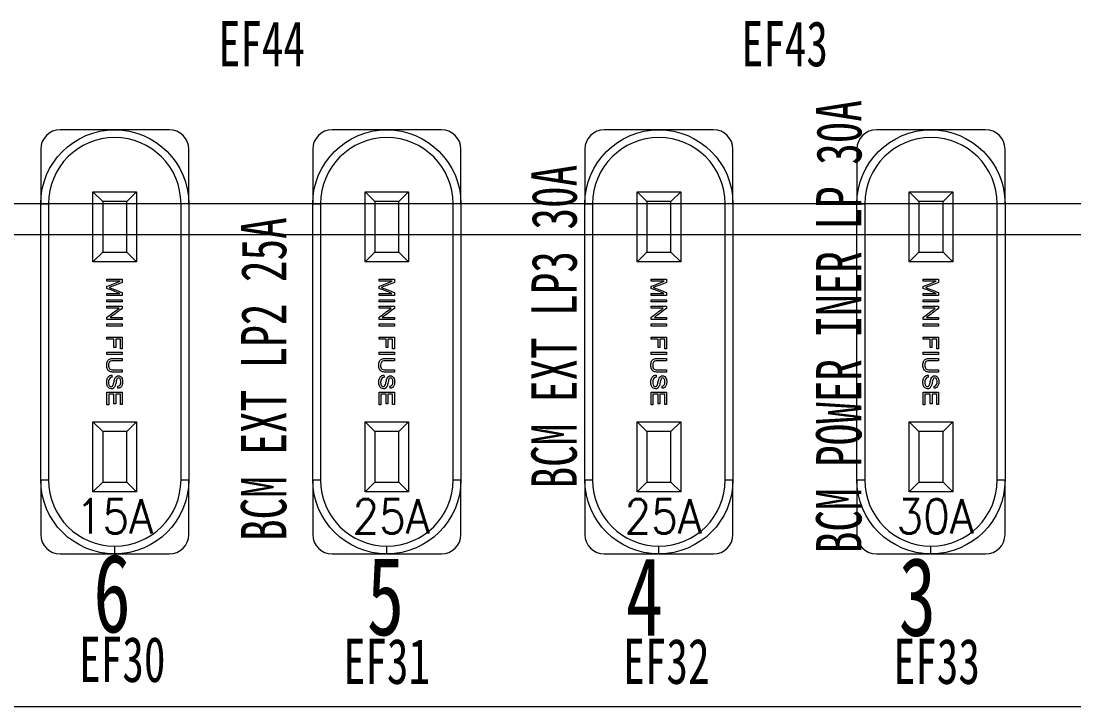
# Model space of a CAD drawing. Header units: inches. Extents: x 47316 to 59086, y 3141 to 11743.
# Drawn here: x 50740.5 to 50801.4, y 9934.3 to 9974 of the extents above; entities that cross this region are included whole.
import ezdxf
from ezdxf.enums import TextEntityAlignment as Align

# ---------------------------------------------------------------- set-up
doc = ezdxf.new("R2010")
doc.units = ezdxf.units.IN
doc.header["$MEASUREMENT"] = 0
doc.styles.add('MtX_romans_shx', font='romans.shx')
doc.styles.add('MtX_STSong', font='')
doc.styles.add('仿宋', font='仿宋_GB2312.ttf', dxfattribs={"width": 0.7})
doc.styles.get('MtX_STSong').set_extended_font_data('STSong')

msp = doc.modelspace()

# ---------------------------------------------------------------- linework, layer by layer
at = {"color": 0, "linetype": 'Continuous', "lineweight": 15}
for p, q in [((50745.889, 9967.728), (50742.727, 9967.728)), ((50749.05, 9967.728), (50745.889, 9967.728)), ((50761.639, 9967.728), (50758.477, 9967.728)), ((50764.8, 9967.728), (50761.639, 9967.728)), ((50777.389, 9967.728), (50774.227, 9967.728)), ((50780.55, 9967.728), (50777.389, 9967.728)), ((50793.139, 9967.728), (50789.977, 9967.728)), ((50796.3, 9967.728), (50793.139, 9967.728)), ((50741.602, 9966.603), (50741.602, 9963.442)), ((50750.175, 9963.442), (50750.175, 9966.603)), ((50757.352, 9966.603), (50757.352, 9963.442)), ((50765.925, 9963.442), (50765.925, 9966.603)), ((50773.102, 9966.603), (50773.102, 9963.442)), ((50781.675, 9963.442), (50781.675, 9966.603)), ((50788.852, 9966.603), (50788.852, 9963.442)), ((50797.425, 9963.442), (50797.425, 9966.603)), ((50744.629, 9964.128), (50747.149, 9964.128)), ((50744.629, 9960.078), (50744.629, 9964.128)), ((50745.191, 9963.565), (50744.629, 9964.128)), ((50747.149, 9964.128), (50746.586, 9963.565)), ((50747.149, 9964.128), (50747.149, 9960.078)), ((50760.379, 9964.128), (50762.899, 9964.128)), ((50760.379, 9960.078), (50760.379, 9964.128)), ((50760.941, 9963.565), (50760.379, 9964.128)), ((50762.899, 9964.128), (50762.336, 9963.565)), ((50762.899, 9964.128), (50762.899, 9960.078)), ((50776.129, 9964.128), (50778.649, 9964.128)), ((50776.129, 9960.078), (50776.129, 9964.128)), ((50776.691, 9963.565), (50776.129, 9964.128)), ((50778.649, 9964.128), (50778.086, 9963.565)), ((50778.649, 9964.128), (50778.649, 9960.078)), ((50791.879, 9964.128), (50794.399, 9964.128)), ((50791.879, 9960.078), (50791.879, 9964.128)), ((50792.441, 9963.565), (50791.879, 9964.128)), ((50794.399, 9964.128), (50793.836, 9963.565)), ((50794.399, 9964.128), (50794.399, 9960.078)), ((50741.602, 9947.444), (50741.602, 9963.442)), ((50741.602, 9963.442), (50742.052, 9963.442)), ((50742.052, 9963.442), (50742.052, 9947.444)), ((50745.191, 9963.565), (50745.191, 9960.64)), ((50746.586, 9963.565), (50745.191, 9963.565)), ((50746.586, 9960.64), (50746.586, 9963.565)), ((50749.725, 9947.444), (50749.725, 9963.442)), ((50750.175, 9963.442), (50750.175, 9947.444)), ((50757.352, 9947.444), (50757.352, 9963.442)), ((50757.352, 9963.442), (50757.802, 9963.442)), ((50757.802, 9963.442), (50757.802, 9947.444)), ((50760.941, 9963.565), (50760.941, 9960.64)), ((50762.336, 9963.565), (50760.941, 9963.565)), ((50762.336, 9960.64), (50762.336, 9963.565)), ((50765.475, 9947.444), (50765.475, 9963.442)), ((50765.925, 9963.442), (50765.925, 9947.444)), ((50773.102, 9947.444), (50773.102, 9963.442)), ((50773.102, 9963.442), (50773.552, 9963.442)), ((50773.552, 9963.442), (50773.552, 9947.444)), ((50776.691, 9963.565), (50776.691, 9960.64)), ((50778.086, 9963.565), (50776.691, 9963.565)), ((50778.086, 9960.64), (50778.086, 9963.565)), ((50781.225, 9947.444), (50781.225, 9963.442)), ((50781.675, 9963.442), (50781.675, 9947.444)), ((50788.852, 9947.444), (50788.852, 9963.442)), ((50788.852, 9963.442), (50789.302, 9963.442)), ((50789.302, 9963.442), (50789.302, 9947.444)), ((50792.441, 9963.565), (50792.441, 9960.64)), ((50793.836, 9963.565), (50792.441, 9963.565)), ((50793.836, 9960.64), (50793.836, 9963.565)), ((50796.975, 9947.444), (50796.975, 9963.442)), ((50797.425, 9963.442), (50797.425, 9947.444)), ((50745.191, 9960.64), (50744.629, 9960.078)), ((50745.191, 9960.64), (50746.586, 9960.64)), ((50747.149, 9960.078), (50746.586, 9960.64)), ((50760.941, 9960.64), (50760.379, 9960.078)), ((50760.941, 9960.64), (50762.336, 9960.64)), ((50762.899, 9960.078), (50762.336, 9960.64)), ((50776.691, 9960.64), (50776.129, 9960.078)), ((50776.691, 9960.64), (50778.086, 9960.64)), ((50778.649, 9960.078), (50778.086, 9960.64)), ((50792.441, 9960.64), (50791.879, 9960.078)), ((50792.441, 9960.64), (50793.836, 9960.64)), ((50794.399, 9960.078), (50793.836, 9960.64)), ((50747.149, 9960.078), (50744.629, 9960.078)), ((50762.899, 9960.078), (50760.379, 9960.078)), ((50778.649, 9960.078), (50776.129, 9960.078)), ((50794.399, 9960.078), (50791.879, 9960.078)), ((50745.191, 9950.245), (50744.629, 9950.808)), ((50744.629, 9946.758), (50744.629, 9950.808)), ((50744.629, 9950.808), (50747.149, 9950.808)), ((50747.149, 9950.808), (50746.586, 9950.245)), ((50747.149, 9950.808), (50747.149, 9946.758)), ((50760.941, 9950.245), (50760.379, 9950.808)), ((50760.379, 9946.758), (50760.379, 9950.808)), ((50760.379, 9950.808), (50762.899, 9950.808)), ((50762.899, 9950.808), (50762.336, 9950.245)), ((50762.899, 9950.808), (50762.899, 9946.758)), ((50776.691, 9950.245), (50776.129, 9950.808)), ((50776.129, 9946.758), (50776.129, 9950.808)), ((50776.129, 9950.808), (50778.649, 9950.808)), ((50778.649, 9950.808), (50778.086, 9950.245)), ((50778.649, 9950.808), (50778.649, 9946.758)), ((50792.441, 9950.245), (50791.879, 9950.808)), ((50791.879, 9946.758), (50791.879, 9950.808)), ((50791.879, 9950.808), (50794.399, 9950.808)), ((50794.399, 9950.808), (50793.836, 9950.245)), ((50794.399, 9950.808), (50794.399, 9946.758)), ((50745.191, 9950.245), (50745.191, 9947.32)), ((50746.586, 9950.245), (50745.191, 9950.245)), ((50746.586, 9947.32), (50746.586, 9950.245)), ((50760.941, 9950.245), (50760.941, 9947.32)), ((50762.336, 9950.245), (50760.941, 9950.245)), ((50762.336, 9947.32), (50762.336, 9950.245)), ((50776.691, 9950.245), (50776.691, 9947.32)), ((50778.086, 9950.245), (50776.691, 9950.245)), ((50778.086, 9947.32), (50778.086, 9950.245)), ((50792.441, 9950.245), (50792.441, 9947.32)), ((50793.836, 9950.245), (50792.441, 9950.245)), ((50793.836, 9947.32), (50793.836, 9950.245)), ((50741.602, 9947.444), (50742.052, 9947.444)), ((50741.602, 9947.444), (50741.602, 9944.283)), ((50749.725, 9947.444), (50750.175, 9947.444)), ((50750.175, 9944.283), (50750.175, 9947.444)), ((50757.352, 9947.444), (50757.802, 9947.444)), ((50757.352, 9947.444), (50757.352, 9944.283)), ((50765.475, 9947.444), (50765.925, 9947.444)), ((50765.925, 9944.283), (50765.925, 9947.444)), ((50773.102, 9947.444), (50773.552, 9947.444)), ((50773.102, 9947.444), (50773.102, 9944.283)), ((50781.225, 9947.444), (50781.675, 9947.444)), ((50781.675, 9944.283), (50781.675, 9947.444)), ((50788.852, 9947.444), (50789.302, 9947.444)), ((50788.852, 9947.444), (50788.852, 9944.283)), ((50796.975, 9947.444), (50797.425, 9947.444)), ((50797.425, 9944.283), (50797.425, 9947.444)), ((50745.191, 9947.32), (50744.629, 9946.758)), ((50747.149, 9946.758), (50744.629, 9946.758)), ((50745.191, 9947.32), (50746.586, 9947.32)), ((50747.149, 9946.758), (50746.586, 9947.32)), ((50760.941, 9947.32), (50760.379, 9946.758)), ((50762.899, 9946.758), (50760.379, 9946.758)), ((50760.941, 9947.32), (50762.336, 9947.32)), ((50762.899, 9946.758), (50762.336, 9947.32)), ((50776.691, 9947.32), (50776.129, 9946.758)), ((50778.649, 9946.758), (50776.129, 9946.758)), ((50776.691, 9947.32), (50778.086, 9947.32)), ((50778.649, 9946.758), (50778.086, 9947.32)), ((50792.441, 9947.32), (50791.879, 9946.758)), ((50794.399, 9946.758), (50791.879, 9946.758)), ((50792.441, 9947.32), (50793.836, 9947.32)), ((50794.399, 9946.758), (50793.836, 9947.32)), ((50742.727, 9943.158), (50745.889, 9943.158)), ((50745.889, 9943.158), (50745.889, 9943.608)), ((50745.889, 9943.158), (50749.05, 9943.158)), ((50758.477, 9943.158), (50761.639, 9943.158)), ((50761.639, 9943.158), (50761.639, 9943.608)), ((50761.639, 9943.158), (50764.8, 9943.158)), ((50774.227, 9943.158), (50777.389, 9943.158)), ((50777.389, 9943.158), (50777.389, 9943.608)), ((50777.389, 9943.158), (50780.55, 9943.158)), ((50789.977, 9943.158), (50793.139, 9943.158)), ((50793.139, 9943.158), (50793.139, 9943.608)), ((50793.139, 9943.158), (50796.3, 9943.158)), ((50978.955, 9934.293), (50565.517, 9934.293))]:
    msp.add_line(p, q, dxfattribs=at)
at = {"color": 0, "lineweight": 15}
for p, q in [((50873.655, 9963.444), (50672.888, 9963.444)), ((50873.655, 9961.644), (50671.088, 9961.644))]:
    msp.add_line(p, q, dxfattribs=at)
at = {"color": 0, "linetype": 'Continuous', "lineweight": 15, "extrusion": (0, 0, -1)}
for centre, start, end in [((-50745.889, 9963.442), 0, 180), ((-50761.639, 9963.442), 0, 180), ((-50777.389, 9963.442), 0, 180), ((-50793.139, 9963.442), 0, 180), ((-50745.889, 9947.444), 270, 0), ((-50745.889, 9947.444), 180, 270), ((-50761.639, 9947.444), 270, 0), ((-50761.639, 9947.444), 180, 270), ((-50777.389, 9947.444), 270, 0), ((-50777.389, 9947.444), 180, 270), ((-50793.139, 9947.444), 270, 0), ((-50793.139, 9947.444), 180, 270)]:
    msp.add_arc(centre, 4.286, start, end, dxfattribs=at)
at = {"color": 0, "linetype": 'Continuous', "lineweight": 15}
for centre, radius, start, end in [((50742.727, 9966.603), 1.125, 90, 180), ((50749.05, 9966.603), 1.125, 0, 90), ((50758.477, 9966.603), 1.125, 90, 180), ((50764.8, 9966.603), 1.125, 0, 90), ((50774.227, 9966.603), 1.125, 90, 180), ((50780.55, 9966.603), 1.125, 0, 90), ((50789.977, 9966.603), 1.125, 90, 180), ((50796.3, 9966.603), 1.125, 0, 90), ((50745.889, 9963.442), 3.836, 0, 180), ((50761.639, 9963.442), 3.836, 0, 180), ((50777.389, 9963.442), 3.836, 0, 180), ((50793.139, 9963.442), 3.836, 0, 180), ((50745.889, 9947.444), 3.836, 180, 270), ((50745.889, 9947.444), 3.836, 270, 0), ((50761.639, 9947.444), 3.836, 180, 270), ((50761.639, 9947.444), 3.836, 270, 0), ((50777.389, 9947.444), 3.836, 180, 270), ((50777.389, 9947.444), 3.836, 270, 0), ((50793.139, 9947.444), 3.836, 180, 270), ((50793.139, 9947.444), 3.836, 270, 0), ((50742.727, 9944.283), 1.125, 180, 270), ((50749.05, 9944.283), 1.125, 270, 0), ((50758.477, 9944.283), 1.125, 180, 270), ((50764.8, 9944.283), 1.125, 270, 0), ((50774.227, 9944.283), 1.125, 180, 270), ((50780.55, 9944.283), 1.125, 270, 0), ((50789.977, 9944.283), 1.125, 180, 270), ((50796.3, 9944.283), 1.125, 270, 0)]:
    msp.add_arc(centre, radius, start, end, dxfattribs=at)
for points in [[(50745.437, 9959.079), (50745.734, 9959.079), (50746.031, 9959.079), (50746.328, 9959.079)], [(50745.437, 9958.951), (50745.437, 9958.993), (50745.437, 9959.036), (50745.437, 9959.079)], [(50746.196, 9958.951), (50745.943, 9958.951), (50745.69, 9958.951), (50745.437, 9958.951)], [(50745.437, 9958.661), (50745.69, 9958.757), (50745.943, 9958.854), (50746.196, 9958.951)], [(50746.328, 9959.079), (50746.328, 9959.012), (50746.328, 9958.945), (50746.328, 9958.879)], [(50761.187, 9959.079), (50761.484, 9959.079), (50761.781, 9959.079), (50762.078, 9959.079)], [(50761.187, 9958.951), (50761.187, 9958.993), (50761.187, 9959.036), (50761.187, 9959.079)], [(50761.946, 9958.951), (50761.693, 9958.951), (50761.44, 9958.951), (50761.187, 9958.951)], [(50761.187, 9958.661), (50761.44, 9958.757), (50761.693, 9958.854), (50761.946, 9958.951)], [(50762.078, 9959.079), (50762.078, 9959.012), (50762.078, 9958.945), (50762.078, 9958.879)], [(50776.937, 9959.079), (50777.234, 9959.079), (50777.531, 9959.079), (50777.828, 9959.079)], [(50776.937, 9958.951), (50776.937, 9958.993), (50776.937, 9959.036), (50776.937, 9959.079)], [(50777.696, 9958.951), (50777.443, 9958.951), (50777.19, 9958.951), (50776.937, 9958.951)], [(50776.937, 9958.661), (50777.19, 9958.757), (50777.443, 9958.854), (50777.696, 9958.951)], [(50777.828, 9959.079), (50777.828, 9959.012), (50777.828, 9958.945), (50777.828, 9958.879)], [(50792.687, 9959.079), (50792.984, 9959.079), (50793.281, 9959.079), (50793.578, 9959.079)], [(50792.687, 9958.951), (50792.687, 9958.993), (50792.687, 9959.036), (50792.687, 9959.079)], [(50793.446, 9958.951), (50793.193, 9958.951), (50792.94, 9958.951), (50792.687, 9958.951)], [(50792.687, 9958.661), (50792.94, 9958.757), (50793.193, 9958.854), (50793.446, 9958.951)], [(50793.578, 9959.079), (50793.578, 9959.012), (50793.578, 9958.945), (50793.578, 9958.879)], [(50745.437, 9958.541), (50745.437, 9958.581), (50745.437, 9958.621), (50745.437, 9958.661)], [(50746.183, 9958.25), (50745.935, 9958.347), (50745.686, 9958.444), (50745.437, 9958.541)], [(50761.187, 9958.541), (50761.187, 9958.581), (50761.187, 9958.621), (50761.187, 9958.661)], [(50761.933, 9958.25), (50761.685, 9958.347), (50761.436, 9958.444), (50761.187, 9958.541)], [(50776.937, 9958.541), (50776.937, 9958.581), (50776.937, 9958.621), (50776.937, 9958.661)], [(50777.683, 9958.25), (50777.435, 9958.347), (50777.186, 9958.444), (50776.937, 9958.541)], [(50792.687, 9958.541), (50792.687, 9958.581), (50792.687, 9958.621), (50792.687, 9958.661)], [(50793.433, 9958.25), (50793.185, 9958.347), (50792.936, 9958.444), (50792.687, 9958.541)], [(50745.437, 9958.122), (50745.437, 9958.164), (50745.437, 9958.207), (50745.437, 9958.25)], [(50745.437, 9958.25), (50745.686, 9958.25), (50745.935, 9958.25), (50746.183, 9958.25)], [(50746.328, 9958.122), (50746.031, 9958.122), (50745.734, 9958.122), (50745.437, 9958.122)], [(50745.437, 9957.753), (50745.437, 9957.797), (50745.437, 9957.841), (50745.437, 9957.885)], [(50745.437, 9957.885), (50745.734, 9957.885), (50746.031, 9957.885), (50746.328, 9957.885)], [(50746.328, 9957.753), (50746.031, 9957.753), (50745.734, 9957.753), (50745.437, 9957.753)], [(50746.328, 9958.3), (50746.328, 9958.241), (50746.328, 9958.181), (50746.328, 9958.122)], [(50746.328, 9957.885), (50746.328, 9957.841), (50746.328, 9957.797), (50746.328, 9957.753)], [(50761.187, 9958.122), (50761.187, 9958.164), (50761.187, 9958.207), (50761.187, 9958.25)], [(50761.187, 9958.25), (50761.436, 9958.25), (50761.685, 9958.25), (50761.933, 9958.25)], [(50762.078, 9958.122), (50761.781, 9958.122), (50761.484, 9958.122), (50761.187, 9958.122)], [(50761.187, 9957.753), (50761.187, 9957.797), (50761.187, 9957.841), (50761.187, 9957.885)], [(50761.187, 9957.885), (50761.484, 9957.885), (50761.781, 9957.885), (50762.078, 9957.885)], [(50762.078, 9957.753), (50761.781, 9957.753), (50761.484, 9957.753), (50761.187, 9957.753)], [(50762.078, 9958.3), (50762.078, 9958.241), (50762.078, 9958.181), (50762.078, 9958.122)], [(50762.078, 9957.885), (50762.078, 9957.841), (50762.078, 9957.797), (50762.078, 9957.753)], [(50776.937, 9958.122), (50776.937, 9958.164), (50776.937, 9958.207), (50776.937, 9958.25)], [(50776.937, 9958.25), (50777.186, 9958.25), (50777.435, 9958.25), (50777.683, 9958.25)], [(50777.828, 9958.122), (50777.531, 9958.122), (50777.234, 9958.122), (50776.937, 9958.122)], [(50776.937, 9957.753), (50776.937, 9957.797), (50776.937, 9957.841), (50776.937, 9957.885)], [(50776.937, 9957.885), (50777.234, 9957.885), (50777.531, 9957.885), (50777.828, 9957.885)], [(50777.828, 9957.753), (50777.531, 9957.753), (50777.234, 9957.753), (50776.937, 9957.753)], [(50777.828, 9958.3), (50777.828, 9958.241), (50777.828, 9958.181), (50777.828, 9958.122)], [(50777.828, 9957.885), (50777.828, 9957.841), (50777.828, 9957.797), (50777.828, 9957.753)], [(50792.687, 9958.122), (50792.687, 9958.164), (50792.687, 9958.207), (50792.687, 9958.25)], [(50792.687, 9958.25), (50792.936, 9958.25), (50793.185, 9958.25), (50793.433, 9958.25)], [(50793.578, 9958.122), (50793.281, 9958.122), (50792.984, 9958.122), (50792.687, 9958.122)], [(50792.687, 9957.753), (50792.687, 9957.797), (50792.687, 9957.841), (50792.687, 9957.885)], [(50792.687, 9957.885), (50792.984, 9957.885), (50793.281, 9957.885), (50793.578, 9957.885)], [(50793.578, 9957.753), (50793.281, 9957.753), (50792.984, 9957.753), (50792.687, 9957.753)], [(50793.578, 9958.3), (50793.578, 9958.241), (50793.578, 9958.181), (50793.578, 9958.122)], [(50793.578, 9957.885), (50793.578, 9957.841), (50793.578, 9957.797), (50793.578, 9957.753)], [(50745.437, 9957.393), (50745.437, 9957.435), (50745.437, 9957.478), (50745.437, 9957.52)], [(50745.437, 9957.52), (50745.734, 9957.52), (50746.031, 9957.52), (50746.328, 9957.52)], [(50746.138, 9957.393), (50745.904, 9957.393), (50745.671, 9957.393), (50745.437, 9957.393)], [(50745.437, 9956.867), (50745.671, 9957.042), (50745.904, 9957.217), (50746.138, 9957.393)], [(50746.328, 9957.384), (50746.095, 9957.209), (50745.862, 9957.033), (50745.629, 9956.858)], [(50746.328, 9957.52), (50746.328, 9957.475), (50746.328, 9957.429), (50746.328, 9957.384)], [(50761.187, 9957.393), (50761.187, 9957.435), (50761.187, 9957.478), (50761.187, 9957.52)], [(50761.187, 9957.52), (50761.484, 9957.52), (50761.781, 9957.52), (50762.078, 9957.52)], [(50761.888, 9957.393), (50761.654, 9957.393), (50761.421, 9957.393), (50761.187, 9957.393)], [(50761.187, 9956.867), (50761.421, 9957.042), (50761.654, 9957.217), (50761.888, 9957.393)], [(50762.078, 9957.384), (50761.845, 9957.209), (50761.612, 9957.033), (50761.379, 9956.858)], [(50762.078, 9957.52), (50762.078, 9957.475), (50762.078, 9957.429), (50762.078, 9957.384)], [(50776.937, 9957.393), (50776.937, 9957.435), (50776.937, 9957.478), (50776.937, 9957.52)], [(50776.937, 9957.52), (50777.234, 9957.52), (50777.531, 9957.52), (50777.828, 9957.52)], [(50777.638, 9957.393), (50777.404, 9957.393), (50777.171, 9957.393), (50776.937, 9957.393)], [(50776.937, 9956.867), (50777.171, 9957.042), (50777.404, 9957.217), (50777.638, 9957.393)], [(50777.828, 9957.384), (50777.595, 9957.209), (50777.362, 9957.033), (50777.129, 9956.858)], [(50777.828, 9957.52), (50777.828, 9957.475), (50777.828, 9957.429), (50777.828, 9957.384)], [(50792.687, 9957.393), (50792.687, 9957.435), (50792.687, 9957.478), (50792.687, 9957.52)], [(50792.687, 9957.52), (50792.984, 9957.52), (50793.281, 9957.52), (50793.578, 9957.52)], [(50793.388, 9957.393), (50793.154, 9957.393), (50792.921, 9957.393), (50792.687, 9957.393)], [(50792.687, 9956.867), (50792.921, 9957.042), (50793.154, 9957.217), (50793.388, 9957.393)], [(50793.578, 9957.384), (50793.345, 9957.209), (50793.112, 9957.033), (50792.879, 9956.858)], [(50793.578, 9957.52), (50793.578, 9957.475), (50793.578, 9957.429), (50793.578, 9957.384)], [(50745.437, 9956.73), (50745.437, 9956.776), (50745.437, 9956.821), (50745.437, 9956.867)], [(50746.328, 9956.73), (50746.031, 9956.73), (50745.734, 9956.73), (50745.437, 9956.73)], [(50745.437, 9956.352), (50745.437, 9956.396), (50745.437, 9956.441), (50745.437, 9956.485)], [(50745.437, 9956.485), (50745.734, 9956.485), (50746.031, 9956.485), (50746.328, 9956.485)], [(50745.629, 9956.858), (50745.862, 9956.858), (50746.095, 9956.858), (50746.328, 9956.858)], [(50746.328, 9956.858), (50746.328, 9956.815), (50746.328, 9956.773), (50746.328, 9956.73)], [(50746.328, 9956.485), (50746.328, 9956.441), (50746.328, 9956.396), (50746.328, 9956.352)], [(50761.187, 9956.73), (50761.187, 9956.776), (50761.187, 9956.821), (50761.187, 9956.867)], [(50762.078, 9956.73), (50761.781, 9956.73), (50761.484, 9956.73), (50761.187, 9956.73)], [(50761.187, 9956.352), (50761.187, 9956.396), (50761.187, 9956.441), (50761.187, 9956.485)], [(50761.187, 9956.485), (50761.484, 9956.485), (50761.781, 9956.485), (50762.078, 9956.485)], [(50761.379, 9956.858), (50761.612, 9956.858), (50761.845, 9956.858), (50762.078, 9956.858)], [(50762.078, 9956.858), (50762.078, 9956.815), (50762.078, 9956.773), (50762.078, 9956.73)], [(50762.078, 9956.485), (50762.078, 9956.441), (50762.078, 9956.396), (50762.078, 9956.352)], [(50776.937, 9956.73), (50776.937, 9956.776), (50776.937, 9956.821), (50776.937, 9956.867)], [(50777.828, 9956.73), (50777.531, 9956.73), (50777.234, 9956.73), (50776.937, 9956.73)], [(50776.937, 9956.352), (50776.937, 9956.396), (50776.937, 9956.441), (50776.937, 9956.485)], [(50776.937, 9956.485), (50777.234, 9956.485), (50777.531, 9956.485), (50777.828, 9956.485)], [(50777.129, 9956.858), (50777.362, 9956.858), (50777.595, 9956.858), (50777.828, 9956.858)], [(50777.828, 9956.858), (50777.828, 9956.815), (50777.828, 9956.773), (50777.828, 9956.73)], [(50777.828, 9956.485), (50777.828, 9956.441), (50777.828, 9956.396), (50777.828, 9956.352)], [(50792.687, 9956.73), (50792.687, 9956.776), (50792.687, 9956.821), (50792.687, 9956.867)], [(50793.578, 9956.73), (50793.281, 9956.73), (50792.984, 9956.73), (50792.687, 9956.73)], [(50792.687, 9956.352), (50792.687, 9956.396), (50792.687, 9956.441), (50792.687, 9956.485)], [(50792.687, 9956.485), (50792.984, 9956.485), (50793.281, 9956.485), (50793.578, 9956.485)], [(50792.879, 9956.858), (50793.112, 9956.858), (50793.345, 9956.858), (50793.578, 9956.858)], [(50793.578, 9956.858), (50793.578, 9956.815), (50793.578, 9956.773), (50793.578, 9956.73)], [(50793.578, 9956.485), (50793.578, 9956.441), (50793.578, 9956.396), (50793.578, 9956.352)], [(50746.328, 9956.352), (50746.031, 9956.352), (50745.734, 9956.352), (50745.437, 9956.352)], [(50762.078, 9956.352), (50761.781, 9956.352), (50761.484, 9956.352), (50761.187, 9956.352)], [(50777.828, 9956.352), (50777.531, 9956.352), (50777.234, 9956.352), (50776.937, 9956.352)], [(50793.578, 9956.352), (50793.281, 9956.352), (50792.984, 9956.352), (50792.687, 9956.352)], [(50745.437, 9955.722), (50745.734, 9955.722), (50746.031, 9955.722), (50746.328, 9955.722)], [(50745.437, 9955.59), (50745.437, 9955.634), (50745.437, 9955.678), (50745.437, 9955.722)], [(50745.842, 9955.59), (50745.707, 9955.59), (50745.572, 9955.59), (50745.437, 9955.59)], [(50745.842, 9955.119), (50745.842, 9955.276), (50745.842, 9955.433), (50745.842, 9955.59)], [(50745.947, 9955.59), (50745.947, 9955.433), (50745.947, 9955.276), (50745.947, 9955.119)], [(50746.223, 9955.59), (50746.131, 9955.59), (50746.039, 9955.59), (50745.947, 9955.59)], [(50746.223, 9955.046), (50746.223, 9955.227), (50746.223, 9955.409), (50746.223, 9955.59)], [(50746.328, 9955.722), (50746.328, 9955.497), (50746.328, 9955.272), (50746.328, 9955.046)], [(50761.187, 9955.722), (50761.484, 9955.722), (50761.781, 9955.722), (50762.078, 9955.722)], [(50761.187, 9955.59), (50761.187, 9955.634), (50761.187, 9955.678), (50761.187, 9955.722)], [(50761.592, 9955.59), (50761.457, 9955.59), (50761.322, 9955.59), (50761.187, 9955.59)], [(50761.592, 9955.119), (50761.592, 9955.276), (50761.592, 9955.433), (50761.592, 9955.59)], [(50761.697, 9955.59), (50761.697, 9955.433), (50761.697, 9955.276), (50761.697, 9955.119)], [(50761.973, 9955.59), (50761.881, 9955.59), (50761.789, 9955.59), (50761.697, 9955.59)], [(50761.973, 9955.046), (50761.973, 9955.227), (50761.973, 9955.409), (50761.973, 9955.59)], [(50762.078, 9955.722), (50762.078, 9955.497), (50762.078, 9955.272), (50762.078, 9955.046)], [(50776.937, 9955.722), (50777.234, 9955.722), (50777.531, 9955.722), (50777.828, 9955.722)], [(50776.937, 9955.59), (50776.937, 9955.634), (50776.937, 9955.678), (50776.937, 9955.722)], [(50777.342, 9955.59), (50777.207, 9955.59), (50777.072, 9955.59), (50776.937, 9955.59)], [(50777.342, 9955.119), (50777.342, 9955.276), (50777.342, 9955.433), (50777.342, 9955.59)], [(50777.447, 9955.59), (50777.447, 9955.433), (50777.447, 9955.276), (50777.447, 9955.119)], [(50777.723, 9955.59), (50777.631, 9955.59), (50777.539, 9955.59), (50777.447, 9955.59)], [(50777.723, 9955.046), (50777.723, 9955.227), (50777.723, 9955.409), (50777.723, 9955.59)], [(50777.828, 9955.722), (50777.828, 9955.497), (50777.828, 9955.272), (50777.828, 9955.046)], [(50792.687, 9955.722), (50792.984, 9955.722), (50793.281, 9955.722), (50793.578, 9955.722)], [(50792.687, 9955.59), (50792.687, 9955.634), (50792.687, 9955.678), (50792.687, 9955.722)], [(50793.092, 9955.59), (50792.957, 9955.59), (50792.822, 9955.59), (50792.687, 9955.59)], [(50793.092, 9955.119), (50793.092, 9955.276), (50793.092, 9955.433), (50793.092, 9955.59)], [(50793.197, 9955.59), (50793.197, 9955.433), (50793.197, 9955.276), (50793.197, 9955.119)], [(50793.473, 9955.59), (50793.381, 9955.59), (50793.289, 9955.59), (50793.197, 9955.59)], [(50793.473, 9955.046), (50793.473, 9955.227), (50793.473, 9955.409), (50793.473, 9955.59)], [(50793.578, 9955.722), (50793.578, 9955.497), (50793.578, 9955.272), (50793.578, 9955.046)], [(50745.437, 9954.719), (50745.437, 9954.763), (50745.437, 9954.807), (50745.437, 9954.851)], [(50745.437, 9954.851), (50745.734, 9954.851), (50746.031, 9954.851), (50746.328, 9954.851)], [(50746.328, 9954.719), (50746.031, 9954.719), (50745.734, 9954.719), (50745.437, 9954.719)], [(50745.947, 9955.119), (50745.912, 9955.119), (50745.877, 9955.119), (50745.842, 9955.119)], [(50746.328, 9955.046), (50746.293, 9955.046), (50746.258, 9955.046), (50746.223, 9955.046)], [(50746.328, 9954.851), (50746.328, 9954.807), (50746.328, 9954.763), (50746.328, 9954.719)], [(50761.187, 9954.719), (50761.187, 9954.763), (50761.187, 9954.807), (50761.187, 9954.851)], [(50761.187, 9954.851), (50761.484, 9954.851), (50761.781, 9954.851), (50762.078, 9954.851)], [(50762.078, 9954.719), (50761.781, 9954.719), (50761.484, 9954.719), (50761.187, 9954.719)], [(50761.697, 9955.119), (50761.662, 9955.119), (50761.627, 9955.119), (50761.592, 9955.119)], [(50762.078, 9955.046), (50762.043, 9955.046), (50762.008, 9955.046), (50761.973, 9955.046)], [(50762.078, 9954.851), (50762.078, 9954.807), (50762.078, 9954.763), (50762.078, 9954.719)], [(50776.937, 9954.719), (50776.937, 9954.763), (50776.937, 9954.807), (50776.937, 9954.851)], [(50776.937, 9954.851), (50777.234, 9954.851), (50777.531, 9954.851), (50777.828, 9954.851)], [(50777.828, 9954.719), (50777.531, 9954.719), (50777.234, 9954.719), (50776.937, 9954.719)], [(50777.447, 9955.119), (50777.412, 9955.119), (50777.377, 9955.119), (50777.342, 9955.119)], [(50777.828, 9955.046), (50777.793, 9955.046), (50777.758, 9955.046), (50777.723, 9955.046)], [(50777.828, 9954.851), (50777.828, 9954.807), (50777.828, 9954.763), (50777.828, 9954.719)], [(50792.687, 9954.719), (50792.687, 9954.763), (50792.687, 9954.807), (50792.687, 9954.851)], [(50792.687, 9954.851), (50792.984, 9954.851), (50793.281, 9954.851), (50793.578, 9954.851)], [(50793.578, 9954.719), (50793.281, 9954.719), (50792.984, 9954.719), (50792.687, 9954.719)], [(50793.197, 9955.119), (50793.162, 9955.119), (50793.127, 9955.119), (50793.092, 9955.119)], [(50793.578, 9955.046), (50793.543, 9955.046), (50793.508, 9955.046), (50793.473, 9955.046)], [(50793.578, 9954.851), (50793.578, 9954.807), (50793.578, 9954.763), (50793.578, 9954.719)], [(50746.328, 9954.483), (50746.328, 9954.439), (50746.328, 9954.394), (50746.328, 9954.35)], [(50762.078, 9954.483), (50762.078, 9954.439), (50762.078, 9954.394), (50762.078, 9954.35)], [(50777.828, 9954.483), (50777.828, 9954.439), (50777.828, 9954.394), (50777.828, 9954.35)], [(50793.578, 9954.483), (50793.578, 9954.439), (50793.578, 9954.394), (50793.578, 9954.35)], [(50745.563, 9953.463), (50745.611, 9953.498), (50745.664, 9953.517), (50745.724, 9953.519)], [(50745.724, 9953.519), (50745.727, 9953.477), (50745.73, 9953.435), (50745.733, 9953.393)], [(50745.814, 9953.827), (50745.986, 9953.827), (50746.157, 9953.827), (50746.328, 9953.827)], [(50746.328, 9953.827), (50746.328, 9953.783), (50746.328, 9953.739), (50746.328, 9953.694)], [(50761.313, 9953.463), (50761.361, 9953.498), (50761.414, 9953.517), (50761.474, 9953.519)], [(50761.474, 9953.519), (50761.477, 9953.477), (50761.48, 9953.435), (50761.483, 9953.393)], [(50761.564, 9953.827), (50761.736, 9953.827), (50761.907, 9953.827), (50762.078, 9953.827)], [(50762.078, 9953.827), (50762.078, 9953.783), (50762.078, 9953.739), (50762.078, 9953.694)], [(50777.063, 9953.463), (50777.111, 9953.498), (50777.164, 9953.517), (50777.224, 9953.519)], [(50777.224, 9953.519), (50777.227, 9953.477), (50777.23, 9953.435), (50777.233, 9953.393)], [(50777.314, 9953.827), (50777.486, 9953.827), (50777.657, 9953.827), (50777.828, 9953.827)], [(50777.828, 9953.827), (50777.828, 9953.783), (50777.828, 9953.739), (50777.828, 9953.694)], [(50792.813, 9953.463), (50792.861, 9953.498), (50792.914, 9953.517), (50792.974, 9953.519)], [(50792.974, 9953.519), (50792.977, 9953.477), (50792.98, 9953.435), (50792.983, 9953.393)], [(50793.064, 9953.827), (50793.236, 9953.827), (50793.407, 9953.827), (50793.578, 9953.827)], [(50793.578, 9953.827), (50793.578, 9953.783), (50793.578, 9953.739), (50793.578, 9953.694)], [(50746.077, 9952.751), (50746.075, 9952.793), (50746.072, 9952.835), (50746.069, 9952.878)], [(50761.827, 9952.751), (50761.825, 9952.793), (50761.822, 9952.835), (50761.819, 9952.878)], [(50777.577, 9952.751), (50777.575, 9952.793), (50777.572, 9952.835), (50777.569, 9952.878)], [(50793.327, 9952.751), (50793.325, 9952.793), (50793.322, 9952.835), (50793.319, 9952.878)], [(50745.437, 9951.789), (50745.437, 9952.038), (50745.437, 9952.287), (50745.437, 9952.537)], [(50745.437, 9952.537), (50745.734, 9952.537), (50746.031, 9952.537), (50746.328, 9952.537)], [(50745.542, 9952.404), (50745.542, 9952.199), (50745.542, 9951.994), (50745.542, 9951.789)], [(50745.846, 9952.404), (50745.745, 9952.404), (50745.644, 9952.404), (50745.542, 9952.404)], [(50745.846, 9951.849), (50745.846, 9952.034), (50745.846, 9952.219), (50745.846, 9952.404)], [(50746.223, 9952.404), (50746.132, 9952.404), (50746.041, 9952.404), (50745.95, 9952.404)], [(50745.95, 9952.404), (50745.95, 9952.219), (50745.95, 9952.034), (50745.95, 9951.849)], [(50746.223, 9951.812), (50746.223, 9952.009), (50746.223, 9952.207), (50746.223, 9952.404)], [(50746.328, 9952.537), (50746.328, 9952.295), (50746.328, 9952.054), (50746.328, 9951.812)], [(50761.187, 9951.789), (50761.187, 9952.038), (50761.187, 9952.287), (50761.187, 9952.537)], [(50761.187, 9952.537), (50761.484, 9952.537), (50761.781, 9952.537), (50762.078, 9952.537)], [(50761.292, 9952.404), (50761.292, 9952.199), (50761.292, 9951.994), (50761.292, 9951.789)], [(50761.596, 9952.404), (50761.495, 9952.404), (50761.394, 9952.404), (50761.292, 9952.404)], [(50761.596, 9951.849), (50761.596, 9952.034), (50761.596, 9952.219), (50761.596, 9952.404)], [(50761.973, 9952.404), (50761.882, 9952.404), (50761.791, 9952.404), (50761.7, 9952.404)], [(50761.7, 9952.404), (50761.7, 9952.219), (50761.7, 9952.034), (50761.7, 9951.849)], [(50761.973, 9951.812), (50761.973, 9952.009), (50761.973, 9952.207), (50761.973, 9952.404)], [(50762.078, 9952.537), (50762.078, 9952.295), (50762.078, 9952.054), (50762.078, 9951.812)], [(50776.937, 9951.789), (50776.937, 9952.038), (50776.937, 9952.287), (50776.937, 9952.537)], [(50776.937, 9952.537), (50777.234, 9952.537), (50777.531, 9952.537), (50777.828, 9952.537)], [(50777.042, 9952.404), (50777.042, 9952.199), (50777.042, 9951.994), (50777.042, 9951.789)], [(50777.346, 9952.404), (50777.245, 9952.404), (50777.144, 9952.404), (50777.042, 9952.404)], [(50777.346, 9951.849), (50777.346, 9952.034), (50777.346, 9952.219), (50777.346, 9952.404)], [(50777.723, 9952.404), (50777.632, 9952.404), (50777.541, 9952.404), (50777.45, 9952.404)], [(50777.45, 9952.404), (50777.45, 9952.219), (50777.45, 9952.034), (50777.45, 9951.849)], [(50777.723, 9951.812), (50777.723, 9952.009), (50777.723, 9952.207), (50777.723, 9952.404)], [(50777.828, 9952.537), (50777.828, 9952.295), (50777.828, 9952.054), (50777.828, 9951.812)], [(50792.687, 9951.789), (50792.687, 9952.038), (50792.687, 9952.287), (50792.687, 9952.537)], [(50792.687, 9952.537), (50792.984, 9952.537), (50793.281, 9952.537), (50793.578, 9952.537)], [(50792.792, 9952.404), (50792.792, 9952.199), (50792.792, 9951.994), (50792.792, 9951.789)], [(50793.096, 9952.404), (50792.995, 9952.404), (50792.894, 9952.404), (50792.792, 9952.404)], [(50793.096, 9951.849), (50793.096, 9952.034), (50793.096, 9952.219), (50793.096, 9952.404)], [(50793.473, 9952.404), (50793.382, 9952.404), (50793.291, 9952.404), (50793.2, 9952.404)], [(50793.2, 9952.404), (50793.2, 9952.219), (50793.2, 9952.034), (50793.2, 9951.849)], [(50793.473, 9951.812), (50793.473, 9952.009), (50793.473, 9952.207), (50793.473, 9952.404)], [(50793.578, 9952.537), (50793.578, 9952.295), (50793.578, 9952.054), (50793.578, 9951.812)], [(50745.542, 9951.789), (50745.507, 9951.789), (50745.472, 9951.789), (50745.437, 9951.789)], [(50745.95, 9951.849), (50745.915, 9951.849), (50745.881, 9951.849), (50745.846, 9951.849)], [(50746.328, 9951.812), (50746.293, 9951.812), (50746.258, 9951.812), (50746.223, 9951.812)], [(50761.292, 9951.789), (50761.257, 9951.789), (50761.222, 9951.789), (50761.187, 9951.789)], [(50761.7, 9951.849), (50761.665, 9951.849), (50761.631, 9951.849), (50761.596, 9951.849)], [(50762.078, 9951.812), (50762.043, 9951.812), (50762.008, 9951.812), (50761.973, 9951.812)], [(50777.042, 9951.789), (50777.007, 9951.789), (50776.972, 9951.789), (50776.937, 9951.789)], [(50777.45, 9951.849), (50777.415, 9951.849), (50777.381, 9951.849), (50777.346, 9951.849)], [(50777.828, 9951.812), (50777.793, 9951.812), (50777.758, 9951.812), (50777.723, 9951.812)], [(50792.792, 9951.789), (50792.757, 9951.789), (50792.722, 9951.789), (50792.687, 9951.789)], [(50793.2, 9951.849), (50793.165, 9951.849), (50793.131, 9951.849), (50793.096, 9951.849)], [(50793.578, 9951.812), (50793.543, 9951.812), (50793.508, 9951.812), (50793.473, 9951.812)]]:
    msp.add_open_spline(points, degree=3, dxfattribs=at)
for points, knots in [([(50746.328, 9958.879), (50746.118, 9958.8), (50745.908, 9958.721), (50745.639, 9958.62), (50745.595, 9958.604), (50745.566, 9958.594)], [0, 0, 0, 0, 0.781533, 0.781533, 1, 1, 1, 1]), ([(50745.566, 9958.594), (50745.598, 9958.582), (50745.646, 9958.564), (50745.915, 9958.461), (50746.122, 9958.38), (50746.328, 9958.3)], [0, 0, 0, 0, 0.232567, 0.232567, 1, 1, 1, 1]), ([(50762.078, 9958.879), (50761.868, 9958.8), (50761.658, 9958.721), (50761.389, 9958.62), (50761.345, 9958.604), (50761.316, 9958.594)], [0, 0, 0, 0, 0.781533, 0.781533, 1, 1, 1, 1]), ([(50761.316, 9958.594), (50761.348, 9958.582), (50761.396, 9958.564), (50761.665, 9958.461), (50761.872, 9958.38), (50762.078, 9958.3)], [0, 0, 0, 0, 0.232567, 0.232567, 1, 1, 1, 1]), ([(50777.828, 9958.879), (50777.618, 9958.8), (50777.408, 9958.721), (50777.139, 9958.62), (50777.095, 9958.604), (50777.066, 9958.594)], [0, 0, 0, 0, 0.781533, 0.781533, 1, 1, 1, 1]), ([(50777.066, 9958.594), (50777.098, 9958.582), (50777.146, 9958.564), (50777.415, 9958.461), (50777.622, 9958.38), (50777.828, 9958.3)], [0, 0, 0, 0, 0.232567, 0.232567, 1, 1, 1, 1]), ([(50793.578, 9958.879), (50793.368, 9958.8), (50793.158, 9958.721), (50792.889, 9958.62), (50792.845, 9958.604), (50792.816, 9958.594)], [0, 0, 0, 0, 0.781533, 0.781533, 1, 1, 1, 1]), ([(50792.816, 9958.594), (50792.848, 9958.582), (50792.896, 9958.564), (50793.165, 9958.461), (50793.372, 9958.38), (50793.578, 9958.3)], [0, 0, 0, 0, 0.232567, 0.232567, 1, 1, 1, 1]), ([(50746.328, 9953.694), (50746.157, 9953.694), (50745.985, 9953.694), (50745.724, 9953.694), (50745.653, 9953.706), (50745.548, 9953.751), (50745.505, 9953.792), (50745.439, 9953.912), (50745.422, 9953.989), (50745.422, 9954.18), (50745.436, 9954.257), (50745.494, 9954.376), (50745.536, 9954.419), (50745.645, 9954.47), (50745.719, 9954.483), (50745.985, 9954.483), (50746.157, 9954.483), (50746.328, 9954.483)], [0, 0, 0, 0, 0.199494, 0.199494, 0.303659, 0.303659, 0.408019, 0.408019, 0.512549, 0.512549, 0.61403, 0.61403, 0.715358, 0.715358, 0.816523, 0.816523, 1, 1, 1, 1]), ([(50746.328, 9954.35), (50746.157, 9954.35), (50745.986, 9954.35), (50745.737, 9954.35), (50745.68, 9954.342), (50745.607, 9954.31), (50745.578, 9954.282), (50745.539, 9954.203), (50745.529, 9954.155), (50745.529, 9954), (50745.548, 9953.931), (50745.627, 9953.848), (50745.702, 9953.827), (50745.814, 9953.827)], [0, 0, 0, 0, 0.256825, 0.256825, 0.372601, 0.372601, 0.488983, 0.488983, 0.605033, 0.605033, 0.802787, 0.802787, 1, 1, 1, 1]), ([(50762.078, 9953.694), (50761.907, 9953.694), (50761.735, 9953.694), (50761.474, 9953.694), (50761.403, 9953.706), (50761.298, 9953.751), (50761.255, 9953.792), (50761.189, 9953.912), (50761.172, 9953.989), (50761.172, 9954.18), (50761.186, 9954.257), (50761.244, 9954.376), (50761.286, 9954.419), (50761.395, 9954.47), (50761.469, 9954.483), (50761.735, 9954.483), (50761.907, 9954.483), (50762.078, 9954.483)], [0, 0, 0, 0, 0.199494, 0.199494, 0.303659, 0.303659, 0.408019, 0.408019, 0.512549, 0.512549, 0.61403, 0.61403, 0.715358, 0.715358, 0.816523, 0.816523, 1, 1, 1, 1]), ([(50762.078, 9954.35), (50761.907, 9954.35), (50761.736, 9954.35), (50761.487, 9954.35), (50761.43, 9954.342), (50761.357, 9954.31), (50761.328, 9954.282), (50761.289, 9954.203), (50761.279, 9954.155), (50761.279, 9954), (50761.298, 9953.931), (50761.377, 9953.848), (50761.452, 9953.827), (50761.564, 9953.827)], [0, 0, 0, 0, 0.256825, 0.256825, 0.372601, 0.372601, 0.488983, 0.488983, 0.605033, 0.605033, 0.802787, 0.802787, 1, 1, 1, 1]), ([(50777.828, 9953.694), (50777.657, 9953.694), (50777.485, 9953.694), (50777.224, 9953.694), (50777.153, 9953.706), (50777.048, 9953.751), (50777.005, 9953.792), (50776.939, 9953.912), (50776.922, 9953.989), (50776.922, 9954.18), (50776.936, 9954.257), (50776.994, 9954.376), (50777.036, 9954.419), (50777.145, 9954.47), (50777.219, 9954.483), (50777.485, 9954.483), (50777.657, 9954.483), (50777.828, 9954.483)], [0, 0, 0, 0, 0.199494, 0.199494, 0.303659, 0.303659, 0.408019, 0.408019, 0.512549, 0.512549, 0.61403, 0.61403, 0.715358, 0.715358, 0.816523, 0.816523, 1, 1, 1, 1]), ([(50777.828, 9954.35), (50777.657, 9954.35), (50777.486, 9954.35), (50777.237, 9954.35), (50777.18, 9954.342), (50777.107, 9954.31), (50777.078, 9954.282), (50777.039, 9954.203), (50777.029, 9954.155), (50777.029, 9954), (50777.048, 9953.931), (50777.127, 9953.848), (50777.202, 9953.827), (50777.314, 9953.827)], [0, 0, 0, 0, 0.256825, 0.256825, 0.372601, 0.372601, 0.488983, 0.488983, 0.605033, 0.605033, 0.802787, 0.802787, 1, 1, 1, 1]), ([(50793.578, 9953.694), (50793.407, 9953.694), (50793.235, 9953.694), (50792.974, 9953.694), (50792.903, 9953.706), (50792.798, 9953.751), (50792.755, 9953.792), (50792.689, 9953.912), (50792.672, 9953.989), (50792.672, 9954.18), (50792.686, 9954.257), (50792.744, 9954.376), (50792.786, 9954.419), (50792.895, 9954.47), (50792.969, 9954.483), (50793.235, 9954.483), (50793.407, 9954.483), (50793.578, 9954.483)], [0, 0, 0, 0, 0.199494, 0.199494, 0.303659, 0.303659, 0.408019, 0.408019, 0.512549, 0.512549, 0.61403, 0.61403, 0.715358, 0.715358, 0.816523, 0.816523, 1, 1, 1, 1]), ([(50793.578, 9954.35), (50793.407, 9954.35), (50793.236, 9954.35), (50792.987, 9954.35), (50792.93, 9954.342), (50792.857, 9954.31), (50792.828, 9954.282), (50792.789, 9954.203), (50792.779, 9954.155), (50792.779, 9954), (50792.798, 9953.931), (50792.877, 9953.848), (50792.952, 9953.827), (50793.064, 9953.827)], [0, 0, 0, 0, 0.256825, 0.256825, 0.372601, 0.372601, 0.488983, 0.488983, 0.605033, 0.605033, 0.802787, 0.802787, 1, 1, 1, 1]), ([(50746.069, 9952.878), (50746.125, 9952.885), (50746.168, 9952.908), (50746.225, 9952.987), (50746.24, 9953.045), (50746.24, 9953.202), (50746.226, 9953.261), (50746.174, 9953.334), (50746.143, 9953.352), (50746.074, 9953.352), (50746.048, 9953.339), (50746.006, 9953.288), (50745.985, 9953.221), (50745.942, 9953.005), (50745.923, 9952.932), (50745.883, 9952.833), (50745.852, 9952.79), (50745.779, 9952.734), (50745.737, 9952.721), (50745.642, 9952.721), (50745.597, 9952.736), (50745.513, 9952.797), (50745.48, 9952.841), (50745.434, 9952.955), (50745.422, 9953.02), (50745.422, 9953.182), (50745.434, 9953.258), (50745.481, 9953.38), (50745.516, 9953.429), (50745.563, 9953.463)], [0, 0, 0, 0, 0.060497, 0.060497, 0.12116, 0.12116, 0.184452, 0.184452, 0.24793, 0.24793, 0.302787, 0.302787, 0.357079, 0.357079, 0.411494, 0.411494, 0.49016, 0.49016, 0.568562, 0.568562, 0.646217, 0.646217, 0.724098, 0.724098, 0.802089, 0.802089, 0.901044, 0.901044, 1, 1, 1, 1]), ([(50745.733, 9953.393), (50745.689, 9953.388), (50745.652, 9953.374), (50745.595, 9953.33), (50745.572, 9953.297), (50745.537, 9953.205), (50745.528, 9953.154), (50745.528, 9953.047), (50745.535, 9953.002), (50745.561, 9952.924), (50745.58, 9952.896), (50745.626, 9952.858), (50745.652, 9952.848), (50745.707, 9952.848), (50745.732, 9952.857), (50745.773, 9952.894), (50745.791, 9952.924), (50745.814, 9952.993), (50745.829, 9953.052), (50745.868, 9953.237), (50745.887, 9953.301), (50745.927, 9953.386), (50745.954, 9953.421), (50746.02, 9953.469), (50746.057, 9953.48), (50746.143, 9953.48), (50746.185, 9953.466), (50746.263, 9953.408), (50746.293, 9953.367), (50746.333, 9953.256), (50746.344, 9953.195), (50746.344, 9953.053), (50746.333, 9952.987), (50746.29, 9952.874), (50746.259, 9952.83), (50746.176, 9952.769), (50746.13, 9952.753), (50746.077, 9952.751)], [0, 0, 0, 0, 0.065659, 0.065659, 0.131033, 0.131033, 0.196408, 0.196408, 0.25442, 0.25442, 0.312195, 0.312195, 0.369631, 0.369631, 0.428017, 0.428017, 0.486766, 0.486766, 0.524715, 0.524715, 0.562664, 0.562664, 0.611549, 0.611549, 0.660435, 0.660435, 0.714509, 0.714509, 0.768379, 0.768379, 0.82225, 0.82225, 0.881221, 0.881221, 0.940505, 0.940505, 1, 1, 1, 1]), ([(50761.819, 9952.878), (50761.875, 9952.885), (50761.918, 9952.908), (50761.975, 9952.987), (50761.99, 9953.045), (50761.99, 9953.202), (50761.976, 9953.261), (50761.924, 9953.334), (50761.893, 9953.352), (50761.824, 9953.352), (50761.798, 9953.339), (50761.756, 9953.288), (50761.735, 9953.221), (50761.692, 9953.005), (50761.673, 9952.932), (50761.633, 9952.833), (50761.602, 9952.79), (50761.529, 9952.734), (50761.487, 9952.721), (50761.392, 9952.721), (50761.347, 9952.736), (50761.263, 9952.797), (50761.23, 9952.841), (50761.184, 9952.955), (50761.172, 9953.02), (50761.172, 9953.182), (50761.184, 9953.258), (50761.231, 9953.38), (50761.266, 9953.429), (50761.313, 9953.463)], [0, 0, 0, 0, 0.060497, 0.060497, 0.12116, 0.12116, 0.184452, 0.184452, 0.24793, 0.24793, 0.302787, 0.302787, 0.357079, 0.357079, 0.411494, 0.411494, 0.49016, 0.49016, 0.568562, 0.568562, 0.646217, 0.646217, 0.724098, 0.724098, 0.802089, 0.802089, 0.901044, 0.901044, 1, 1, 1, 1]), ([(50761.483, 9953.393), (50761.439, 9953.388), (50761.402, 9953.374), (50761.345, 9953.33), (50761.322, 9953.297), (50761.287, 9953.205), (50761.278, 9953.154), (50761.278, 9953.047), (50761.285, 9953.002), (50761.311, 9952.924), (50761.33, 9952.896), (50761.376, 9952.858), (50761.402, 9952.848), (50761.457, 9952.848), (50761.482, 9952.857), (50761.523, 9952.894), (50761.541, 9952.924), (50761.564, 9952.993), (50761.579, 9953.052), (50761.618, 9953.237), (50761.637, 9953.301), (50761.677, 9953.386), (50761.704, 9953.421), (50761.77, 9953.469), (50761.807, 9953.48), (50761.893, 9953.48), (50761.935, 9953.466), (50762.013, 9953.408), (50762.043, 9953.367), (50762.083, 9953.256), (50762.094, 9953.195), (50762.094, 9953.053), (50762.083, 9952.987), (50762.04, 9952.874), (50762.009, 9952.83), (50761.926, 9952.769), (50761.88, 9952.753), (50761.827, 9952.751)], [0, 0, 0, 0, 0.065659, 0.065659, 0.131033, 0.131033, 0.196408, 0.196408, 0.25442, 0.25442, 0.312195, 0.312195, 0.369631, 0.369631, 0.428017, 0.428017, 0.486766, 0.486766, 0.524715, 0.524715, 0.562664, 0.562664, 0.611549, 0.611549, 0.660435, 0.660435, 0.714509, 0.714509, 0.768379, 0.768379, 0.82225, 0.82225, 0.881221, 0.881221, 0.940505, 0.940505, 1, 1, 1, 1]), ([(50777.569, 9952.878), (50777.625, 9952.885), (50777.668, 9952.908), (50777.725, 9952.987), (50777.74, 9953.045), (50777.74, 9953.202), (50777.726, 9953.261), (50777.674, 9953.334), (50777.643, 9953.352), (50777.574, 9953.352), (50777.548, 9953.339), (50777.506, 9953.288), (50777.485, 9953.221), (50777.442, 9953.005), (50777.423, 9952.932), (50777.383, 9952.833), (50777.352, 9952.79), (50777.279, 9952.734), (50777.237, 9952.721), (50777.142, 9952.721), (50777.097, 9952.736), (50777.013, 9952.797), (50776.98, 9952.841), (50776.934, 9952.955), (50776.922, 9953.02), (50776.922, 9953.182), (50776.934, 9953.258), (50776.981, 9953.38), (50777.016, 9953.429), (50777.063, 9953.463)], [0, 0, 0, 0, 0.060497, 0.060497, 0.12116, 0.12116, 0.184452, 0.184452, 0.24793, 0.24793, 0.302787, 0.302787, 0.357079, 0.357079, 0.411494, 0.411494, 0.49016, 0.49016, 0.568562, 0.568562, 0.646217, 0.646217, 0.724098, 0.724098, 0.802089, 0.802089, 0.901044, 0.901044, 1, 1, 1, 1]), ([(50777.233, 9953.393), (50777.189, 9953.388), (50777.152, 9953.374), (50777.095, 9953.33), (50777.072, 9953.297), (50777.037, 9953.205), (50777.028, 9953.154), (50777.028, 9953.047), (50777.035, 9953.002), (50777.061, 9952.924), (50777.08, 9952.896), (50777.126, 9952.858), (50777.152, 9952.848), (50777.207, 9952.848), (50777.232, 9952.857), (50777.273, 9952.894), (50777.291, 9952.924), (50777.314, 9952.993), (50777.329, 9953.052), (50777.368, 9953.237), (50777.387, 9953.301), (50777.427, 9953.386), (50777.454, 9953.421), (50777.52, 9953.469), (50777.557, 9953.48), (50777.643, 9953.48), (50777.685, 9953.466), (50777.763, 9953.408), (50777.793, 9953.367), (50777.833, 9953.256), (50777.844, 9953.195), (50777.844, 9953.053), (50777.833, 9952.987), (50777.79, 9952.874), (50777.759, 9952.83), (50777.676, 9952.769), (50777.63, 9952.753), (50777.577, 9952.751)], [0, 0, 0, 0, 0.065659, 0.065659, 0.131033, 0.131033, 0.196408, 0.196408, 0.25442, 0.25442, 0.312195, 0.312195, 0.369631, 0.369631, 0.428017, 0.428017, 0.486766, 0.486766, 0.524715, 0.524715, 0.562664, 0.562664, 0.611549, 0.611549, 0.660435, 0.660435, 0.714509, 0.714509, 0.768379, 0.768379, 0.82225, 0.82225, 0.881221, 0.881221, 0.940505, 0.940505, 1, 1, 1, 1]), ([(50793.319, 9952.878), (50793.375, 9952.885), (50793.418, 9952.908), (50793.475, 9952.987), (50793.49, 9953.045), (50793.49, 9953.202), (50793.476, 9953.261), (50793.424, 9953.334), (50793.393, 9953.352), (50793.324, 9953.352), (50793.298, 9953.339), (50793.256, 9953.288), (50793.235, 9953.221), (50793.192, 9953.005), (50793.173, 9952.932), (50793.133, 9952.833), (50793.102, 9952.79), (50793.029, 9952.734), (50792.987, 9952.721), (50792.892, 9952.721), (50792.847, 9952.736), (50792.763, 9952.797), (50792.73, 9952.841), (50792.684, 9952.955), (50792.672, 9953.02), (50792.672, 9953.182), (50792.684, 9953.258), (50792.731, 9953.38), (50792.766, 9953.429), (50792.813, 9953.463)], [0, 0, 0, 0, 0.060497, 0.060497, 0.12116, 0.12116, 0.184452, 0.184452, 0.24793, 0.24793, 0.302787, 0.302787, 0.357079, 0.357079, 0.411494, 0.411494, 0.49016, 0.49016, 0.568562, 0.568562, 0.646217, 0.646217, 0.724098, 0.724098, 0.802089, 0.802089, 0.901044, 0.901044, 1, 1, 1, 1]), ([(50792.983, 9953.393), (50792.939, 9953.388), (50792.902, 9953.374), (50792.845, 9953.33), (50792.822, 9953.297), (50792.787, 9953.205), (50792.778, 9953.154), (50792.778, 9953.047), (50792.785, 9953.002), (50792.811, 9952.924), (50792.83, 9952.896), (50792.876, 9952.858), (50792.902, 9952.848), (50792.957, 9952.848), (50792.982, 9952.857), (50793.023, 9952.894), (50793.041, 9952.924), (50793.064, 9952.993), (50793.079, 9953.052), (50793.118, 9953.237), (50793.137, 9953.301), (50793.177, 9953.386), (50793.204, 9953.421), (50793.27, 9953.469), (50793.307, 9953.48), (50793.393, 9953.48), (50793.435, 9953.466), (50793.513, 9953.408), (50793.543, 9953.367), (50793.583, 9953.256), (50793.594, 9953.195), (50793.594, 9953.053), (50793.583, 9952.987), (50793.54, 9952.874), (50793.509, 9952.83), (50793.426, 9952.769), (50793.38, 9952.753), (50793.327, 9952.751)], [0, 0, 0, 0, 0.065659, 0.065659, 0.131033, 0.131033, 0.196408, 0.196408, 0.25442, 0.25442, 0.312195, 0.312195, 0.369631, 0.369631, 0.428017, 0.428017, 0.486766, 0.486766, 0.524715, 0.524715, 0.562664, 0.562664, 0.611549, 0.611549, 0.660435, 0.660435, 0.714509, 0.714509, 0.768379, 0.768379, 0.82225, 0.82225, 0.881221, 0.881221, 0.940505, 0.940505, 1, 1, 1, 1])]:
    msp.add_open_spline(points, degree=3, knots=knots, dxfattribs=at)

# ---------------------------------------------------------------- texts
at = {"color": 0, "lineweight": 15, "style": '仿宋', "width": 0.7}
for s, p in [('EF44', (50754.404, 9972.716)), ('EF43', (50784.676, 9972.716)), ('EF30', (50746.328, 9937.049)), ('EF31', (50761.643, 9936.941)), ('EF32', (50777.823, 9936.941)), ('EF33', (50793.474, 9936.941))]:
    msp.add_text(s, height=2.625, dxfattribs=at).set_placement(p, align=Align.MIDDLE_CENTER)
at = {"color": 0, "linetype": 'Continuous', "lineweight": 15, "style": '仿宋', "width": 0.7}
for s, p in [('BCM POWER INER LP 30A', (50787.803, 9956.325)), ('BCM EXT LP3 30A', (50771.322, 9956.325)), ('BCM EXT LP2 25A', (50754.508, 9953.284))]:
    msp.add_text(s, height=2.625, rotation=90, dxfattribs=at).set_placement(p, align=Align.MIDDLE)
at = {"color": 0, "lineweight": 15}
for s, height, style, width, p in [('15A', 2, 'MtX_romans_shx', 0.9, (50743.643, 9944.337)), ('25A', 2, 'MtX_romans_shx', 0.9, (50759.65, 9944.337)), ('25A', 2, 'MtX_romans_shx', 0.9, (50775.4, 9944.337)), ('30A', 2, 'MtX_romans_shx', 0.9, (50791.15, 9944.337)), ('6', 4.554, 'MtX_STSong', 0.7, (50744.648, 9938.615)), ('5', 4.554, 'MtX_STSong', 0.7, (50760.48, 9938.445)), ('4', 4.554, 'MtX_STSong', 0.7, (50775.468, 9938.414)), ('3', 4.554, 'MtX_STSong', 0.7, (50791.272, 9938.414))]:
    msp.add_text(s, height=height, dxfattribs=dict(at, style=style, width=width)).set_placement(p)

doc.saveas('drawing.dxf')
